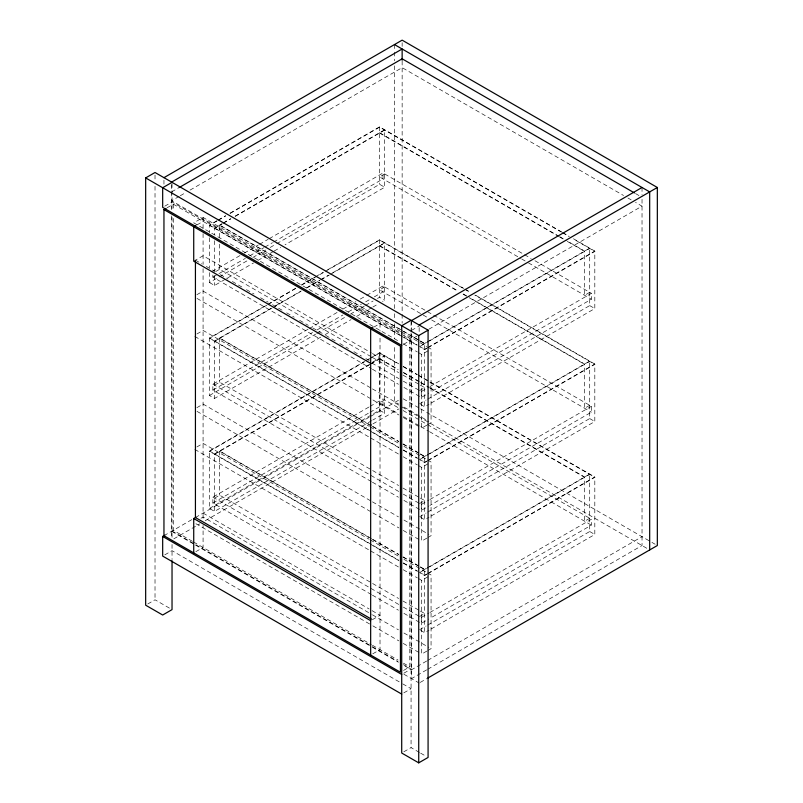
<?xml version="1.0" encoding="UTF-8"?>
<svg xmlns="http://www.w3.org/2000/svg" width="803" height="803" viewBox="0 0 803 803"><rect width="100%" height="100%" fill="white"/><g stroke="black" fill="none" stroke-linecap="round" stroke-linejoin="round"><path stroke-width="0.6" stroke-dasharray="4.01 3.01" d="M171.611 191.907L179.179 187.531M179.179 196.374L171.611 200.75L402.815 334.229M180.263 195.751L185.674 192.63M190.01 190.13L402.142 67.653L623.57 195.5M164.756 206.18L172.033 201.975L400.205 333.707M167.074 207.786L173.307 204.183L417.409 345.119M400.667 331.519L203.079 217.452L193.724 222.853L398.91 341.305M196.845 224.981L203.079 221.377M217.051 220.684L209.463 225.061L209.463 232.81M218.135 220.052L225.713 215.676M230.049 213.176L379.598 126.834L561.508 231.856M217.051 220.976L209.463 225.352L400.055 335.393M218.135 220.353L225.713 215.967M230.049 213.468L379.598 127.125L561.508 232.157M222.15 223.625L214.562 228.012L214.562 234.576M223.234 223.003L230.822 218.627M235.159 216.117L384.697 129.785L384.697 187.24L285.005 244.805M214.562 228.303L222.15 223.927M223.234 223.294L230.822 218.918M235.159 216.419L384.697 130.076M193.724 261.156L203.079 255.755L371.337 352.898M239.956 255.585L212.865 271.223L212.865 277.125L371.347 368.617M244.293 253.086L258.375 244.945M259.459 244.323L268.132 239.324M269.216 238.692L383.001 172.996L531.134 258.526M215.585 271.615L219.671 269.266L371.528 356.933M384.697 173.98L379.598 176.931L520.856 258.486M212.865 277.125L245.377 258.355M249.713 255.846L263.796 247.715M264.88 247.093L272.468 242.707M273.552 242.084L383.001 178.898L383.001 172.996M209.463 272.578L209.463 282.526L247.394 260.624M252.804 257.502L265.813 249.994M270.149 247.485L275.57 244.363M276.654 243.731L379.598 184.299L384.697 187.24M196.845 294.721L203.079 291.118L371.347 388.271M209.463 282.526L214.562 285.466L253.577 262.942M257.914 260.443L273.08 251.68M274.164 251.058L280.669 247.304M196.845 334.008L203.079 330.404L369.179 426.303M320.768 337.119L214.562 398.429L209.463 395.488L209.463 338.023L266.897 304.859M267.981 304.237L296.156 287.966M301.577 284.844L314.575 277.336M315.659 276.704L323.248 272.327M327.584 269.828L379.598 239.796L463.883 288.458M266.897 305.16L209.463 338.314L398.971 447.723M267.981 304.528L296.156 288.267M301.577 285.135L324.332 271.996M325.416 271.374L379.598 240.087L463.883 288.749M270.912 308.432L214.562 340.964L214.562 398.429M275.248 305.933L301.255 290.917M306.676 287.785L319.684 280.277M320.768 279.655L328.347 275.278M332.683 272.769L384.697 242.747L384.697 300.202L382.529 301.456M214.562 341.265L271.996 308.101M273.08 307.479L301.255 291.208M306.676 288.086L319.684 280.578M320.768 279.946L329.431 274.947M330.515 274.315L384.697 243.038M371.347 481.579L212.865 390.077L212.865 384.185L308.222 329.13M309.306 328.507L337.481 312.237M342.901 309.115L355.91 301.607M360.246 299.097L365.656 295.976M366.74 295.343L383.001 285.958L591.409 406.288L591.409 412.18L429.946 505.398M214.562 385.169L219.671 382.228L371.528 469.896M384.697 286.942L379.598 289.893L427.507 317.546M212.865 390.077L312.558 332.522M316.894 330.023L342.901 315.007M348.321 311.875L361.33 304.367M365.656 301.868L369.992 299.368M374.328 296.859L383.001 291.86L383.001 285.958M209.463 395.488L315.659 334.168M316.743 333.546L346.003 316.653M350.339 314.154L364.421 306.013M365.506 305.391L373.094 301.015M377.43 298.505L379.598 297.261L384.697 300.202M196.845 407.683L203.079 404.08L371.347 501.233M325.095 334.62L351.102 319.604M356.522 316.472L371.699 307.71M372.783 307.087L378.193 303.956M373.786 327.132L380.02 323.529L380.02 331.057M196.845 446.97L203.079 443.366L369.179 539.265M411.497 330.404L419.076 326.028M371.699 420.672L214.562 511.391L209.463 508.45L209.463 450.985L364.421 361.511M365.506 360.888L379.598 352.758L398.8 363.849M364.421 361.812L209.463 451.276L398.971 560.685M368.758 359.312L379.598 353.049L398.8 364.14M416.908 336.126L411.497 339.247L403.899 334.861M428.812 329.25L642.029 206.15L635.514 202.396M372.361 362.334L380.02 357.907L372.421 353.521M403.558 344.326L411.066 339.98L401.289 334.339M369.531 364.462L214.562 453.926L214.562 511.391M370.615 363.839L384.697 355.699L384.697 413.164L372.783 420.049M214.562 454.227L369.531 364.753M370.615 364.13L384.697 356M426.082 342.61L419.578 346.364L424.677 349.315L426.845 348.06M427.166 341.988L589.713 248.147L589.713 305.602L427.166 399.452M420.601 346.073L428.25 341.656M429.334 341.034L589.713 248.438M427.929 347.438L594.812 251.088L594.812 308.553L430.097 403.648M426.845 348.361L424.677 349.606L420.601 347.257M427.929 347.729L594.812 251.389L573.442 239.043M418.443 352.587L421.705 354.474L428.983 350.269M371.347 594.541L212.865 503.039L212.865 497.147L368.908 407.061M369.992 406.428L383.001 398.92L398.8 408.044M214.562 498.131L219.671 495.18L371.528 582.858M384.697 399.904L379.598 402.855L398.198 413.595M212.865 503.039L368.908 412.953M369.992 412.32L383.001 404.812L383.001 398.92M209.463 508.45L379.598 410.223L384.697 413.164M163.953 535.701L193.252 518.788M195.43 517.534L369.671 416.938M370.675 416.356L398.89 400.065M419.578 390.569L424.677 387.628L420.34 385.119M589.713 292.342L584.604 295.293L584.604 251.088L567.249 241.071M201.001 518.236L203.079 517.042L371.347 614.185M403.307 381.174L421.274 391.553L428.862 387.176M429.946 386.544L591.409 293.326L591.409 299.218L429.946 392.446M173.769 538.873L199.746 523.877M205.156 520.756L371.829 424.526M372.913 423.894L398.89 408.898M403.909 387.417L421.274 397.445L428.862 393.068M419.578 403.829L426.082 400.075M164.756 554.883L172.033 550.677L400.205 682.42M420.601 404.421L424.677 406.78L429.013 404.28M195.802 551.691L203.079 547.485L203.079 525.393M426.905 425.138L421.705 428.14L421.705 354.474M427.939 424.536L431.06 422.739L431.06 349.074L427.808 347.187M147.742 603.997L155.019 599.791L172.033 609.618M426.082 455.572L419.578 459.326L424.677 462.277L426.845 461.022M427.166 454.95L589.713 361.099L589.713 418.564L427.166 512.414M420.601 459.035L428.25 454.618M429.334 453.996L589.713 361.4M427.929 460.4L594.812 364.05L594.812 421.515L430.097 516.61M426.845 461.323L424.677 462.568L420.601 460.209M427.929 460.691L594.812 364.341L474.734 295.012M418.443 465.549L421.705 467.436L428.983 463.231M419.578 503.531L424.677 500.58L420.34 498.081M589.713 405.304L584.604 408.255L584.604 364.05L469.625 297.672M403.307 494.136L421.274 504.515L428.862 500.139M429.946 499.506L591.409 406.288M403.909 500.379L421.274 510.407L428.862 506.031M419.578 516.791L426.082 513.037M420.601 517.383L424.677 519.742L429.013 517.232M426.905 538.1L421.705 541.102L421.705 467.436M427.939 537.498L431.06 535.701L431.06 462.026L427.808 460.149M426.082 568.534L419.578 572.288L424.677 575.239L426.845 573.984M427.166 567.912L589.713 474.061L589.713 531.526L427.166 625.376M420.601 571.997L428.25 567.58M429.334 566.958L589.713 474.362M427.929 573.362L594.812 477.012L594.812 534.477L430.097 629.572M426.845 574.286L424.677 575.53L420.601 573.171M427.929 573.653L594.812 477.303L418.323 375.413M418.443 578.511L421.705 580.398L428.983 576.193M372.361 619.685L380.02 615.269L370.253 609.628M419.578 616.493L424.677 613.542L420.34 611.043M589.713 518.266L584.604 521.217L584.604 477.012L429.495 387.458M403.307 607.098L421.274 617.477L428.862 613.09M429.946 612.468L591.409 519.25L591.409 525.142L429.946 618.36M403.909 613.341L421.274 623.369L428.862 618.993M372.743 653.843L380.02 649.647L380.02 335.805M419.578 629.753L426.082 625.999M420.601 630.345L424.677 632.704L429.013 630.194M426.905 651.062L421.705 654.064L421.705 580.398M427.939 650.46L431.06 648.663L431.06 574.988L427.808 573.111M403.558 670.435L409.791 666.831L409.791 340.723M403.789 673.245L411.066 669.04L403.467 664.653M426.644 661.03L411.497 669.782L403.899 665.396M427.728 660.407L642.029 536.685M426.644 669.873L411.497 678.625L411.497 330.595M427.728 669.25L642.029 545.528L642.029 196.253M420.23 682.42L426.724 678.665M403.789 692.889L411.066 688.693L401.289 683.042M403.789 751.829L411.066 747.623L419.578 752.531M635.514 193.553L639.85 196.062M627.916 198L631.168 199.887M562.592 232.489L569.096 236.243M573.442 238.752L594.812 251.088M562.592 232.78L569.096 236.544M379.598 132.726L558.577 236.062M559.661 236.684L566.165 240.448M379.598 133.027L558.577 236.353M559.661 236.985L566.165 240.739M567.249 241.362L584.604 251.389M534.969 260.744L591.409 293.326M521.689 258.967L527.37 262.25M528.454 262.872L591.409 299.218M589.713 305.602L594.812 308.553M464.967 289.09L470.387 292.212M475.818 295.343L594.812 364.05M464.967 289.381L470.387 292.513M379.598 245.688L457.69 290.776M463.12 293.908L468.54 297.04M379.598 245.979L457.69 291.077M463.12 294.209L468.54 297.341M469.625 297.963L584.604 364.341M431.663 319.955L591.409 412.18M589.713 418.564L594.812 421.515M419.256 340.291L219.671 225.061L219.671 237.899M420.34 340.914L424.677 343.423L424.677 406.78M219.671 225.352L419.256 340.582M420.34 341.215L424.677 343.714M401.751 332.151L426.714 346.565M401.139 336.015L417.409 345.41M403.247 343.814L417.359 351.965M403.136 366.349L417.239 374.489M418.323 375.121L594.812 477.012M403.136 366.64L417.239 374.79M379.598 358.65L398.037 369.3M403.457 372.431L419.728 381.816M420.812 382.449L428.411 386.835M379.598 358.941L398.037 369.591M403.457 372.722L419.728 382.118M420.812 382.74L428.411 387.126M429.495 387.749L584.604 477.303M372.612 357.566L398.649 372.592M402.986 375.101L419.256 384.496M195.43 260.172L201.934 263.936M206.281 266.445L213.879 270.832M220.393 274.586L227.992 278.982M232.338 281.482L242.104 287.123M246.441 289.632L254.039 294.018M260.553 297.783L268.152 302.169M272.498 304.668L282.265 310.309M286.611 312.819L294.209 317.205M299.639 320.337L308.322 325.356M312.658 327.865L324.603 334.751M325.687 335.383L335.453 341.024M339.799 343.533L348.482 348.542M353.912 351.674L361.511 356.06M365.847 358.57L371.277 361.701M371.849 363.016L398.971 378.675M372.431 369.25L398.479 384.286M403.226 398.81L419.517 408.215M420.591 408.837L650.821 541.764M651.906 542.386L655.168 544.273M372.441 388.893L398.489 403.939M403.919 407.071L428.892 421.485M398.83 405.113L394.484 402.604L394.484 345.019M402.142 407.031L417.339 415.803M418.373 416.396L649.677 549.945M403.136 410.554L591.409 519.25M403.457 416.627L419.909 426.122M420.812 426.654L428.591 431.141M429.495 431.663L591.409 525.142M196.986 298.405L371.769 399.312M372.853 399.934L398.91 414.98M403.247 417.49L419.527 426.885M589.713 531.526L594.812 534.477M371.528 425.7L219.671 338.023L219.671 382.228M372.612 426.323L398.649 441.349M402.986 443.858L419.256 453.253M420.34 453.876L424.677 456.385L424.677 519.742M219.671 338.314L371.528 425.991M372.612 426.614L398.649 441.65M402.986 444.149L419.256 453.544M420.34 454.177L424.677 456.676M370.263 426.935L398.489 443.226M403.919 446.358L426.714 459.527M209.463 338.023L398.971 447.432M403.307 449.931L417.409 458.081M403.307 450.232L417.409 458.372M194.808 336.437L369.591 437.344M370.675 437.976L398.91 454.267M403.247 456.777L417.359 464.927M372.612 470.528L398.649 485.554M402.986 488.063L419.256 497.458M212.865 384.185L398.971 491.637M372.431 482.201L398.479 497.248M372.441 501.855L398.489 516.901M403.919 520.033L428.892 534.447M196.986 411.357L371.769 512.274M372.853 512.896L398.91 527.942M403.247 530.452L419.527 539.847M371.528 538.652L219.671 450.985L219.671 495.18M372.612 539.285L398.649 554.311M402.986 556.82L419.256 566.215M420.34 566.838L424.677 569.347L424.677 632.704M219.671 451.276L371.528 538.954M372.612 539.576L398.649 554.612M402.986 557.111L419.256 566.506M420.34 567.129L424.677 569.638M370.263 539.897L398.489 556.188M403.919 559.32L426.714 572.489M209.463 450.985L398.971 560.394M403.307 562.893L417.409 571.033M403.307 563.194L417.409 571.335M194.808 449.399L369.591 550.306M370.675 550.938L398.91 567.229M403.247 569.739L417.359 577.889M372.612 583.49L398.649 598.516M402.986 601.025L419.256 610.41M212.865 497.147L398.971 604.589M372.431 595.164L398.479 610.21M203.079 513.107L369.169 608.995M372.441 614.817L398.489 629.863M403.919 632.995L428.892 647.409M195.892 523.697L371.769 625.236M372.853 625.858L398.91 640.904M403.247 643.414L419.527 652.809M192.449 541.352L173.307 530.301L173.307 216.73M193.513 541.965L371.337 644.628M372.421 645.261L398.097 660.076M403.417 663.148L409.791 666.831M172.033 531.034L194.848 544.213M195.932 544.835L398.027 661.511M171.611 531.285L194.406 544.444M195.49 545.066L371.337 646.596M372.421 647.218L398.469 662.264M403.899 674.229L419.156 683.042M420.642 753.154L425.961 756.215M642.029 187.49L642.029 194.999M421.274 391.553L421.274 397.445M421.274 504.515L421.274 510.407M421.274 617.477L421.274 623.369M419.156 327.504L419.156 333.767M411.497 320.588L411.497 329.35M411.066 321.591L411.066 331.619M411.066 332.864L411.066 747.623M402.142 42.649L402.142 46.413M402.142 61.028L402.142 313.14M402.142 314.314L402.142 323.147M394.484 44.566L394.484 50.83M394.484 52.085L394.484 60.847M394.484 65.856L394.484 308.713M394.484 313.722L394.484 318.731M394.484 323.739L394.484 338.766M379.598 126.834L379.598 184.299M379.598 239.796L379.598 297.261M379.598 352.758L379.598 410.223M219.671 244.172L219.671 269.266M214.562 240.729L214.562 272.207M214.562 275.529L214.562 285.466M209.463 237.778L209.463 267.61M203.079 217.452L203.079 228.905M203.079 233.653L203.079 264.498M203.079 268.644L203.079 520.474M173.307 204.183L173.307 210.456M172.033 183.556L172.033 211.149M172.033 217.412L172.033 538.401M172.033 544.464L172.033 559.5M171.611 184.59L171.611 190.853M171.611 192.098L171.611 209.623M171.611 215.887L171.611 537.91M163.953 180.173L163.953 185.182M155.019 175.014L155.019 181.277M155.019 186.296L155.019 599.791"/><path stroke-width="1.2" d="M172.033 560.745L172.033 609.618L162.678 615.018L145.664 605.201L145.664 177.915L155.019 172.504L428.079 330.163L428.079 757.45L418.724 762.85L401.711 753.023L401.711 325.737L411.066 320.337M163.953 177.664L402.142 40.15L657.336 187.49L657.336 545.528L427.808 678.043M171.611 182.09L402.142 48.993L402.142 60.255M172.033 182.331L162.678 187.731L162.678 207.375L401.711 345.39M179.179 187.531L402.142 58.81L634.43 192.921M163.953 209.593L400.436 346.123L400.436 672.231L163.953 535.701L163.953 209.593L166.03 208.389M195.802 225.583L193.724 226.777L193.724 261.156L370.665 363.317M372.743 327.734L370.665 328.929L370.665 655.047M411.497 320.588L642.029 187.49M419.156 325.004L657.336 187.49M145.664 177.915L418.724 335.564L428.079 330.163M401.711 694.093L162.678 556.088L162.678 536.444L164.756 535.24M193.724 552.896L193.724 518.517L195.802 517.313M394.484 44.566L649.677 191.907L649.677 549.945M371.277 619.063L195.43 517.534L195.43 261.427M193.724 518.517L370.665 620.669M162.678 536.444L401.711 674.45M418.724 335.564L418.724 762.85"/></g></svg>
